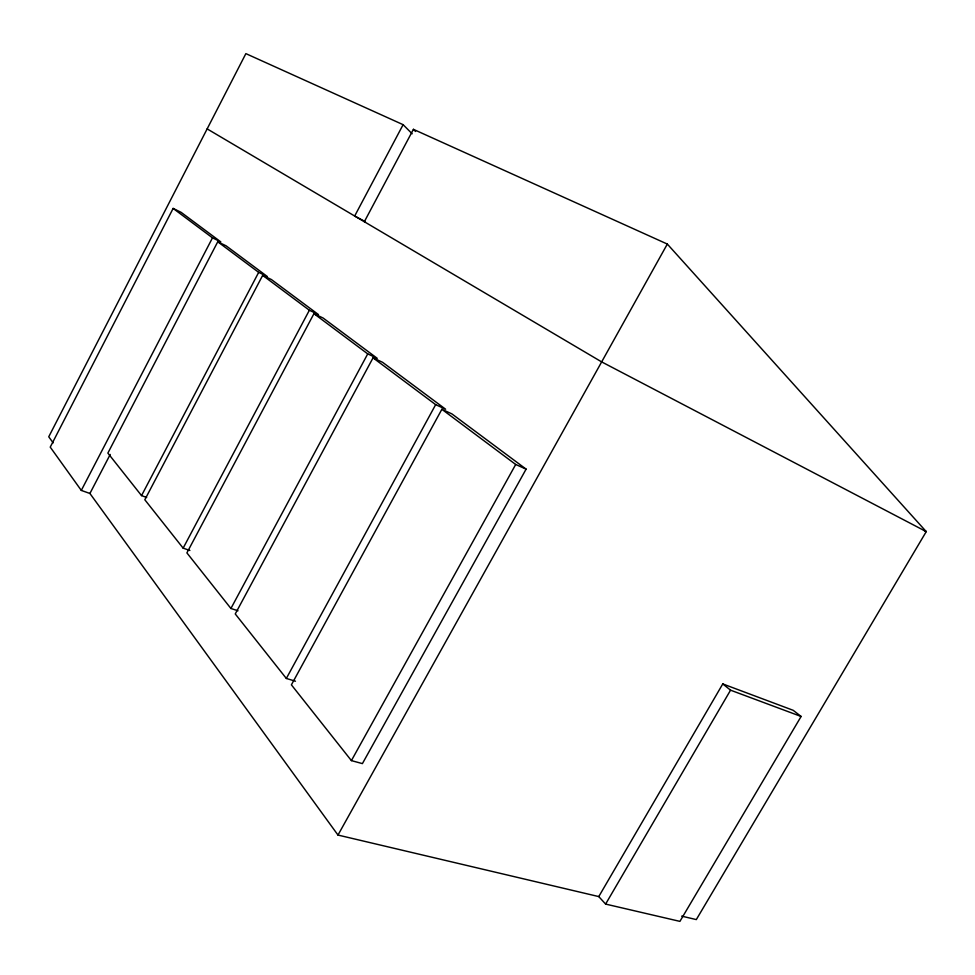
<?xml version="1.0" encoding="UTF-8"?>
<svg xmlns="http://www.w3.org/2000/svg" width="975" height="975" viewBox="0 0 975 975"><rect width="100%" height="100%" fill="white"/><g stroke="black" fill="none" stroke-linecap="round" stroke-linejoin="round"><path stroke-width="1.46" d="M173.136 208.418L212.489 237.839L220.801 241.885L181.094 212.331L173.136 208.418L50.237 447.123L81.303 490.413L89.919 493.472L337.984 835.063L598.772 896.586L605.609 904.081L679.916 921.375L801.109 716.467L793.199 710.312L722.767 683.926L598.772 896.586M81.303 490.413L212.489 237.839M217.754 241.776L258.68 272.354L267.369 276.547L226.115 245.834L217.754 241.776L107.872 453.095L141.533 495.605L146.664 497.469M89.919 493.472L110.212 454.447M141.533 495.605L258.68 272.354M262.677 275.352L309.368 310.245L318.459 314.572L271.403 279.545L262.677 275.352L144.824 499.761L183.142 548.145L189.881 550.473M53.162 442.857L48.75 436.788L245.871 53.625L403.114 124.678L354.681 216.023L365.43 221.727M183.142 548.145L309.368 310.245M313.95 313.67L367.733 353.876L377.24 358.325L323.078 318.008L313.95 313.67L186.895 552.886L230.917 608.473L237.998 610.777M364.333 221.727L413.412 129.334L667.327 244.067L926.25 531.619L696.308 919.583L681.671 916.134M230.917 608.473L367.733 353.876M373.047 357.837L435.667 404.649L445.612 409.22L382.59 362.31L373.047 357.837L235.255 613.945L286.333 678.454L295.474 681.208M286.333 678.454L435.667 404.649M441.87 409.293L291.403 684.84L351.402 760.61L362.408 763.608L526.11 469.133L451.864 413.875L441.87 409.293L515.702 464.478L526.11 469.133M351.402 760.61L515.702 464.478M337.984 835.063L667.327 244.067M605.609 904.081L730.555 690.178L801.109 716.467M923.63 530.12L926.25 531.619L601.66 361.896L207.151 128.895M722.767 683.926L730.555 690.178M403.114 124.678L412.169 133.794M413.412 129.334L415.545 131.479"/></g></svg>
